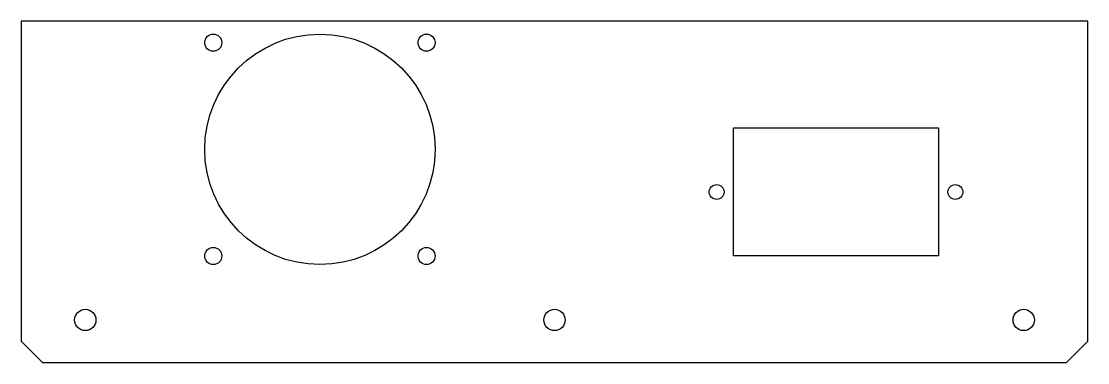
# Model space of a CAD drawing. Header units: millimetres. Extents: x 0 to 250, y -20 to 60.
import ezdxf

# ---------------------------------------------------------------- set-up
doc = ezdxf.new("R2010")
doc.units = ezdxf.units.MM
doc.layers.get('0').update_dxf_attribs({"linetype": 'CONTINUOUS'})

msp = doc.modelspace()

# ---------------------------------------------------------------- linework, layer by layer
for points in [[(40, 60), (37, 60), (27, 60), (23, 60), (19, 60), (0, 60), (0, 4), (0, 0), (0, -15), (5, -20), (245, -20), (250, -15), (250, 30), (250, 34), (250, 42.25), (250, 44.25), (250, 49.75), (250, 51.75), (250, 60), (231, 60), (227, 60), (223, 60), (103, 60), (100, 60)], [(215, 35), (215, 5), (167, 5), (167, 35)]]:
    msp.add_lwpolyline(points, close=True)
for centre, radius in [((45, 55), 2), ((70, 30), 27), ((95, 55), 2), ((163, 20), 1.75), ((219, 20), 1.75), ((45, 5), 2), ((95, 5), 2), ((15, -10), 2.5), ((125, -10), 2.5), ((235, -10), 2.5)]:
    msp.add_circle(centre, radius)

doc.saveas('drawing.dxf')
